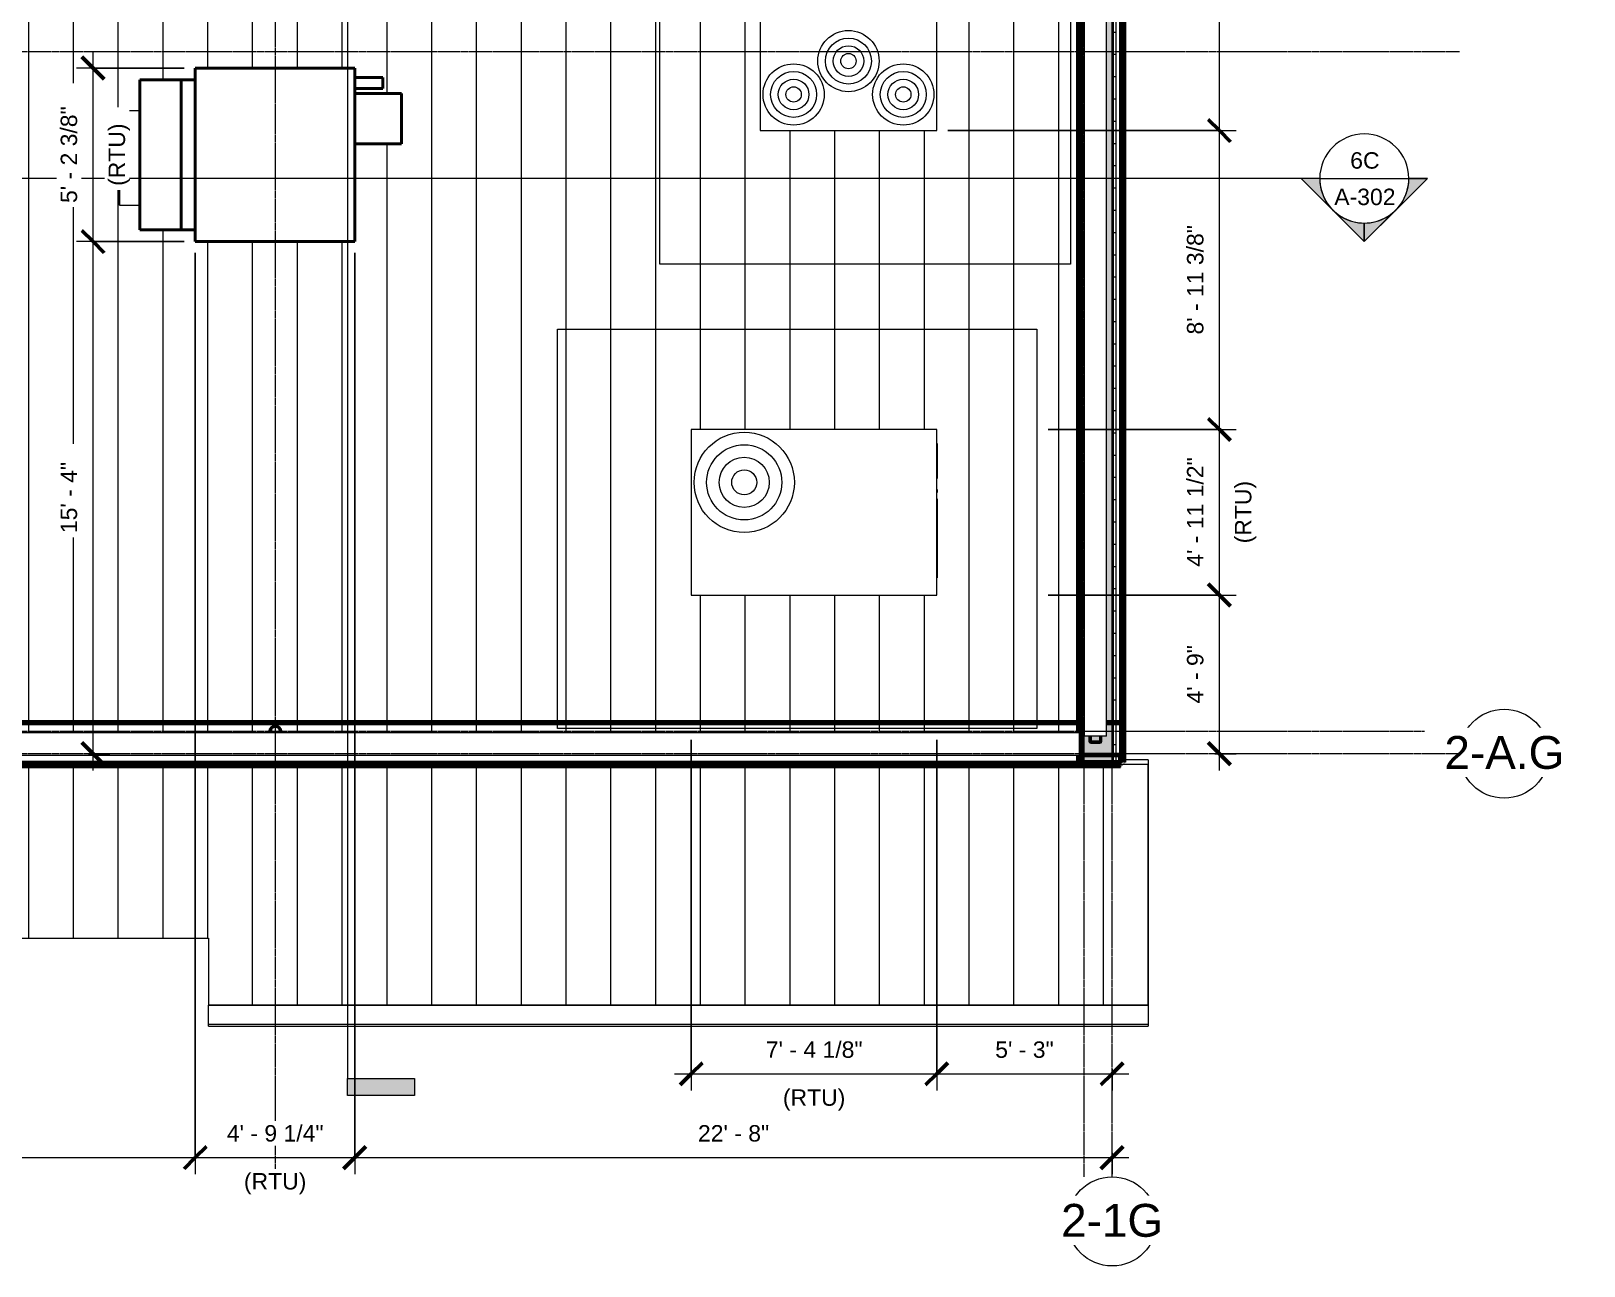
# Model space of a CAD drawing. Header units: inches. Extents: x 21290 to 29249, y -23522 to -20467.
# Drawn here: x 27375 to 27932, y -22979 to -22536 of the extents above; entities that cross this region are included whole.
import ezdxf

# ---------------------------------------------------------------- set-up
doc = ezdxf.new("R2010")
doc.units = ezdxf.units.IN
doc.header["$MEASUREMENT"] = 0
doc.linetypes.add('Grid Line 1_2_', pattern=[0.875, 0.5, -0.125, 0.125, -0.125])
for name, color, linetype, lineweight in [('A-ANNO-DIMS', 211, 'Continuous', 9), ('A-ANNO-DIMS-64', 211, 'Continuous', 9), ('A-ROOF', 132, 'Continuous', 9), ('A-ROOF-OTLN', 132, 'Continuous', 9), ('A-ROOF-PATT', 132, 'Continuous', 9), ('A-WALL', 113, 'Continuous', 9), ('A-WALL-PATT', 111, 'Continuous', 25), ('G-ANNO-SYMB', 111, 'Continuous', 9), ('M-EQPM', 50, 'Continuous', 9), ('M-HVAC-DUCT', 70, 'Continuous', 9), ('S-BEAM', 12, 'Continuous', 9), ('S-COLS', 52, 'Continuous', 9), ('S-GRID', 1, 'Continuous', 9), ('S-GRID-IDEN', 1, 'Continuous', 9)]:
    doc.layers.add(name, color=color, linetype=linetype, lineweight=lineweight)
doc.styles.add('Arial_2', font='arial.ttf', dxfattribs={"height": 11.802395})
doc.styles.add('Arial_3', font='arial.ttf', dxfattribs={"height": 5.901198})
doc.dimstyles.new('Linear_-_3_32__Arial', dxfattribs={"dimscale": 12, "dimtxt": 6, "dimasz": 0.666667, "dimexe": 0.5, "dimexo": 0.333333, "dimgap": 0.333333, "dimtad": 1, "dimdec": 4, "dimrnd": 0.0625, "dimzin": 1, "dimdsep": 46, "dimlunit": 4, "dimtxsty": 'Arial_3', "dimblk1": 'OBLIQUE', "dimblk2": 'OBLIQUE', "dimsah": 1, "dimcen": 0.09, "dimdle": 0.5, "dimazin": 0, "dimtfac": 1, "dimtdec": 4, "dimtix": 1, "dimtmove": 0, "dimatfit": 3, "dimfxl": 1, "dimtvp": 1, "dimtfill": 1, "dimfrac": 2, "dimtolj": 1, "dimtzin": 0, "dimarcsym": 2})

# ---------------------------------------------------------------- blocks, each defined once
blk = doc.blocks.new('Carrier_48TC_Standard_Efficiency_Gas_Heat_Electric_Cooling_Packaged_Rooftop_Unit_3_to_15_nominal_tons - 15 ton 48TC__16-873539-Roof Low - Callout 6')
at = {"layer": 'M-EQPM'}
for p, q in [((-105.94, -79.69), (-105.94, 67.69)), ((-105.94, 67.69), (93.94, 67.69)), ((93.94, 67.69), (93.94, -79.69)), ((57.94, 31.69), (-57.94, 31.69)), ((-57.94, 31.69), (-57.94, -31.69)), ((57.94, -31.69), (57.94, 31.69)), ((58.06, 27.31), (57.94, 27.31)), ((58.06, 27.31), (58.06, 15.44)), ((57.94, 15.44), (58.06, 15.44)), ((58.06, 10.34), (57.94, 10.34)), ((57.94, 9.29), (58.06, 9.29)), ((58.06, 6.69), (57.94, 6.69)), ((58.06, 10.32), (58.06, 10.34)), ((58.06, 10.34), (58.06, 9.29)), ((58.06, 9.29), (58.06, 9.31)), ((58.06, 6.69), (58.06, -25.06)), ((57.94, -25.06), (58.06, -25.06)), ((-57.94, -31.69), (57.94, -31.69)), ((93.94, -79.69), (-105.94, -79.69))]:
    blk.add_line(p, q, dxfattribs=at)
for centre, radius in [((-44.94, 19.69), 11), ((-44.94, 19.69), 8.25), ((-44.94, 19.69), 5.5), ((-44.94, 19.69), 2.75), ((-32.94, 0), 11), ((-32.94, 0), 8.25), ((-32.94, 0), 5.5), ((-32.94, 0), 2.75), ((-44.94, -19.69), 11), ((-44.94, -19.69), 8.25), ((-44.94, -19.69), 5.5), ((-44.94, -19.69), 2.75)]:
    blk.add_circle(centre, radius, dxfattribs=at)
blk = doc.blocks.new('Carrier_48TC_Standard_Efficiency_Gas_Heat_Electric_Cooling_Packaged_Rooftop_Unit_3_to_15_nominal_tons - 12_5 ton 48TC__14-1350227-Roof Low - Callout 6')
at = {"layer": 'M-EQPM'}
for p, q in [((-92.06, -75.06), (-92.06, 65.75)), ((-92.06, 65.75), (80.06, 65.75)), ((80.06, 65.75), (80.06, -75.06)), ((44.06, 29.75), (-44.06, 29.75)), ((-44.06, 29.75), (-44.06, -29.75)), ((44.06, -29.75), (44.06, 29.75)), ((44.19, 24.75), (44.06, 24.75)), ((44.19, 24.75), (44.19, 12.12)), ((44.06, 12.12), (44.19, 12.12)), ((44.19, 8.15), (44.06, 8.15)), ((44.06, 7.1), (44.19, 7.1)), ((44.19, 8.13), (44.19, 8.15)), ((44.19, 8.15), (44.19, 7.1)), ((44.19, 7.1), (44.19, 7.12)), ((44.19, 4.87), (44.06, 4.87)), ((44.19, 4.87), (44.19, -23.5)), ((44.06, -23.5), (44.19, -23.5)), ((-44.06, -29.75), (44.06, -29.75)), ((-92.06, -77.75), (-92.06, -75.63)), ((80.06, -77.75), (-92.06, -77.75)), ((80.06, -75.62), (80.06, -77.75))]:
    blk.add_line(p, q, dxfattribs=at)
for radius in [18, 13.5, 9, 4.5]:
    blk.add_circle((-25.06, 10.75), radius, dxfattribs=at)
blk = doc.blocks.new('he3xrtf - 115 V Single Phase-880047-Roof Low - Callout 6')
at = {"layer": 'M-EQPM', "lineweight": 40}
for p, q in [((28.63, 31.19), (-28.62, 31.19)), ((-28.62, 31.19), (-28.62, -31.19)), ((28.63, -31.19), (28.63, 31.19)), ((28.63, 27), (33.75, 27)), ((28.63, -27), (28.63, 27)), ((33.75, 27), (48.5, 27)), ((33.75, 27), (33.75, -27)), ((48.5, 27), (48.5, -27)), ((-45.37, -4), (-28.62, -4)), ((-45.37, -4), (-45.37, -22)), ((-28.62, -4), (-28.62, -22)), ((-28.62, -22), (-45.37, -22)), ((-38.75, -27.81), (-38.75, -23.81)), ((-28.62, -23.81), (-38.75, -23.81)), ((-38.75, -27.81), (-28.62, -27.81)), ((33.75, -27), (28.63, -27)), ((48.5, -27), (33.75, -27)), ((-28.62, -31.19), (28.63, -31.19))]:
    blk.add_line(p, q, dxfattribs=at)
blk = doc.blocks.new('Girt_C - 8_D-1472943-Roof Low - Callout 6')
at = {"layer": 'S-BEAM'}
for p, q in [((26269.89, -22787.8), (25689.64, -22787.8)), ((26269.89, -22787.8), (26269.89, -22787.99)), ((26269.89, -22787.99), (26269.89, -22795.62)), ((25689.64, -22795.8), (26269.89, -22795.8)), ((26269.89, -22795.62), (26269.89, -22795.8))]:
    blk.add_line(p, q, dxfattribs=at)
blk = doc.blocks.new('Girt_C - 8_D-1405608-Roof Low - Callout 6')
at = {"layer": 'S-BEAM'}
for p, q in [((26272.04, -22350.05), (26279.2, -22350.05)), ((26279.39, -22789.05), (26279.39, -22350.05)), ((26271.39, -22359.55), (26271.39, -22789.05)), ((26271.58, -22789.05), (26271.39, -22789.05)), ((26279.2, -22789.05), (26271.58, -22789.05)), ((26279.39, -22789.05), (26279.2, -22789.05))]:
    blk.add_line(p, q, dxfattribs=at)
blk = doc.blocks.new('HSS-Hollow Structural Section - HSS1-1_2X1-1_2X1_8 - Obsolete-1395972-Roof Low - Callout 6')
at = {"layer": 'S-BEAM'}
for p, q in [((26285.64, -22797.5), (26284.7, -22797.5)), ((26294.39, -22797.5), (26286.2, -22797.5)), ((26294.39, -22797.5), (26294.39, -22797.54)), ((26294.39, -22797.54), (26294.39, -22797.79)), ((26294.39, -22797.79), (26294.39, -22798.82)), ((26272.64, -22799.04), (26294.39, -22799.04)), ((26294.39, -22798.82), (26294.39, -22799.04))]:
    blk.add_line(p, q, dxfattribs=at)
blk = doc.blocks.new('Rectangular Elbow - Radius - 1 W-1441015-Roof Low - Callout 6')
at = {"layer": 'M-HVAC-DUCT'}
for p, q in [((25924.87, -22564.18), (25924.87, -22598.18)), ((25924.87, -22598.18), (25924.87, -22564.18)), ((25924.87, -22564.18), (25932.26, -22564.18)), ((25924.87, -22598.18), (25932.26, -22598.18))]:
    blk.add_line(p, q, dxfattribs=at)
blk = doc.blocks.new('Section - 3_32_ x 3_8_-18514-Roof Low - Callout 6')
at = {"layer": 'G-ANNO-SYMB'}
blk.add_hatch(color=256, dxfattribs=at).paths.add_polyline_path([(0, 0.375), (0, 0), (-0.09375, 0), (-0.09375, 0.375)], flags=0)
for p, q in [((0, 0.375), (-0.09375, 0.375)), ((-0.09375, 0.375), (-0.09375, 0)), ((0, 0), (0, 0.375)), ((-0.09375, 0), (0, 0))]:
    blk.add_line(p, q, dxfattribs=at)
blk = doc.blocks.new('Section - Section Head - Filled-1526-Roof Low - Callout 6')
at = {"layer": 'G-ANNO-SYMB'}
h = blk.add_hatch(color=256, dxfattribs=at)
edge = h.paths.add_edge_path(flags=0)
edge.add_line((-0.4268, 0.1768), (-0.25, 0.3536))
edge.add_line((-0.25, 0.3536), (-0.25, 0.25))
edge.add_arc((-0.25, 0), 0.25, 90, 135)
h = blk.add_hatch(color=256, dxfattribs=at)
edge = h.paths.add_edge_path(flags=0)
edge.add_arc((-0.25, 0), 0.25, 45, 90)
edge.add_line((-0.25, 0.25), (-0.25, 0.3536))
edge.add_line((-0.25, 0.3536), (-0.0732, 0.1768))
h = blk.add_hatch(color=256, dxfattribs=at)
edge = h.paths.add_edge_path(flags=0)
edge.add_arc((-0.25, 0), 0.2503, 137.9216, 180)
edge.add_line((-0.5003, 0), (-0.6036, 0))
edge.add_line((-0.6036, 0), (-0.4358, 0.1678))
h = blk.add_hatch(color=256, dxfattribs=at)
edge = h.paths.add_edge_path(flags=0)
edge.add_line((-0.0642, 0.1678), (0.1036, 0))
edge.add_line((0.1036, 0), (0.0003, 0))
edge.add_arc((-0.25, 0), 0.2503, 0, 42.0784)
for p, q in [((-0.25, 0.3536), (-0.6036, 0)), ((-0.25, 0.3536), (-0.4268, 0.1768)), ((-0.25, 0.3536), (0.1036, 0)), ((-0.25, 0.25), (-0.25, 0.3536)), ((-0.0732, 0.1768), (-0.25, 0.3536)), ((-0.25, 0.3536), (-0.25, 0.25)), ((-0.4358, 0.1678), (-0.6036, 0)), ((0.1036, 0), (-0.0642, 0.1678)), ((-0.6036, 0), (-0.5003, 0)), ((0.0003, 0), (0.1036, 0)), ((-0.5, 0), (-0.6036, 0)), ((0, 0), (0.1036, 0))]:
    blk.add_line(p, q, dxfattribs=at)
for radius, start, end in [(0.25, 360, 180), (0.25, 90, 135), (0.25, 45, 90), (0.2503, 137.9216, 180), (0.2503, 0, 42.0784), (0.25, 180, 360)]:
    blk.add_arc((-0.25, 0), radius, start, end, dxfattribs=at)
blk = doc.blocks.new('Grid - Grid Head - Circle-14747-Roof Low - Callout 6')
at = {"layer": 'S-GRID-IDEN'}
blk.add_circle((0, 0), 0.25, dxfattribs=at)
blk = doc.blocks.new('DIMBLOCK7-Roof Low - Callout 6')
at = {"layer": 'A-ANNO-DIMS-64', "lineweight": 50}
for p, q in [((27801.58, -22738.3), (27797.58, -22734.3)), ((27801.58, -22738.3), (27805.58, -22742.3)), ((27801.58, -22795.3), (27797.58, -22791.3)), ((27801.58, -22795.3), (27805.58, -22799.3))]:
    blk.add_line(p, q, dxfattribs=at)
at = {"layer": 'A-ANNO-DIMS-64'}
for p, q in [((27740.06, -22738.3), (27807.58, -22738.3)), ((27801.58, -22738.3), (27740.06, -22738.3)), ((27801.58, -22801.3), (27801.58, -22738.3)), ((27799.92, -22795.3), (27807.58, -22795.3)), ((27801.58, -22795.3), (27799.92, -22795.3))]:
    blk.add_line(p, q, dxfattribs=at)
at = {"layer": 'A-ANNO-DIMS-64', "color": 0, "insert": (27789.93, -22777.28), "char_height": 5.901, "width": 25.1446, "attachment_point": 1, "rotation": 90, "line_spacing_factor": 0.938532, "style": 'Arial_3', "bg_fill": 3, "box_fill_scale": 1.25, "bg_fill_color": 0, "bg_fill_transparency": 0}
blk.add_mtext('4\' - 9"', dxfattribs=at)
blk = doc.blocks.new('_Oblique')
at = {"color": 0, "linetype": 'ByBlock', "lineweight": -2}
blk.add_line((-0.5, -0.5), (0.5, 0.5), dxfattribs=at)
blk = doc.blocks.new('DIMBLOCK8-Roof Low - Callout 6')
at = {"layer": 'A-ANNO-DIMS-64', "lineweight": 50}
for p, q in [((27801.58, -22678.8), (27797.58, -22674.8)), ((27801.58, -22678.8), (27805.58, -22682.8)), ((27801.58, -22738.3), (27797.58, -22734.3)), ((27801.58, -22738.3), (27805.58, -22742.3))]:
    blk.add_line(p, q, dxfattribs=at)
at = {"layer": 'A-ANNO-DIMS-64'}
for p, q in [((27740.06, -22678.8), (27807.58, -22678.8)), ((27801.58, -22678.8), (27740.06, -22678.8)), ((27801.58, -22738.3), (27801.58, -22678.8)), ((27740.06, -22738.3), (27807.58, -22738.3)), ((27801.58, -22738.3), (27740.06, -22738.3))]:
    blk.add_line(p, q, dxfattribs=at)
at = {"layer": 'A-ANNO-DIMS-64', "color": 0, "insert": (27807.16, -22719.72), "char_height": 5.901, "width": 26.8062, "attachment_point": 1, "rotation": 90, "line_spacing_factor": 0.938532, "style": 'Arial_3', "bg_fill": 3, "box_fill_scale": 1.25, "bg_fill_color": 0, "bg_fill_transparency": 0}
blk.add_mtext('(RTU)', dxfattribs=at)
at = {"layer": 'A-ANNO-DIMS-64', "color": 0, "insert": (27789.93, -22728.12), "char_height": 5.9012, "width": 46.9662, "attachment_point": 1, "rotation": 90, "line_spacing_factor": 0.938532, "style": 'Arial_3', "bg_fill": 3, "box_fill_scale": 1.25, "bg_fill_color": 0, "bg_fill_transparency": 0}
blk.add_mtext('4\' - 11 1/2"', dxfattribs=at)
blk = doc.blocks.new('DIMBLOCK9-Roof Low - Callout 6')
at = {"layer": 'A-ANNO-DIMS-64', "lineweight": 50}
for p, q in [((27801.58, -22571.43), (27797.58, -22567.43)), ((27801.58, -22571.43), (27805.58, -22575.43)), ((27801.58, -22678.8), (27797.58, -22674.8)), ((27801.58, -22678.8), (27805.58, -22682.8))]:
    blk.add_line(p, q, dxfattribs=at)
at = {"layer": 'A-ANNO-DIMS-64'}
for p, q in [((27704.06, -22571.43), (27807.58, -22571.43)), ((27801.58, -22571.43), (27704.06, -22571.43)), ((27801.58, -22678.8), (27801.58, -22571.43)), ((27740.06, -22678.8), (27807.58, -22678.8)), ((27801.58, -22678.8), (27740.06, -22678.8))]:
    blk.add_line(p, q, dxfattribs=at)
at = {"layer": 'A-ANNO-DIMS-64', "color": 0, "insert": (27789.93, -22644.68), "char_height": 5.9012, "width": 46.9662, "attachment_point": 1, "rotation": 90, "line_spacing_factor": 0.938532, "style": 'Arial_3', "bg_fill": 3, "box_fill_scale": 1.25, "bg_fill_color": 0, "bg_fill_transparency": 0}
blk.add_mtext('8\' - 11 3/8"', dxfattribs=at)
blk = doc.blocks.new('DIMBLOCK10-Roof Low - Callout 6')
at = {"layer": 'A-ANNO-DIMS-64', "lineweight": 50}
for p, q in [((27801.58, -22455.55), (27797.58, -22451.55)), ((27801.58, -22455.55), (27805.58, -22459.55)), ((27801.58, -22571.43), (27797.58, -22567.43)), ((27801.58, -22571.43), (27805.58, -22575.43))]:
    blk.add_line(p, q, dxfattribs=at)
at = {"layer": 'A-ANNO-DIMS-64'}
for p, q in [((27704.06, -22455.55), (27807.58, -22455.55)), ((27801.58, -22455.55), (27704.06, -22455.55)), ((27801.58, -22571.43), (27801.58, -22455.55)), ((27704.06, -22571.43), (27807.58, -22571.43)), ((27801.58, -22571.43), (27704.06, -22571.43))]:
    blk.add_line(p, q, dxfattribs=at)
at = {"layer": 'A-ANNO-DIMS-64', "color": 0, "attachment_point": 1, "rotation": 90, "line_spacing_factor": 0.938532, "style": 'Arial_3', "bg_fill": 3, "box_fill_scale": 1.25, "bg_fill_color": 0, "bg_fill_transparency": 0}
for s, insert, char_height, width in [('9\' - 7 7/8"', (27789.93, -22530.8), 5.9012, 41.5385), ('(RTU)', (27807.16, -22524.66), 5.901, 26.8062)]:
    blk.add_mtext(s, dxfattribs=dict(at, insert=insert, char_height=char_height, width=width))
blk = doc.blocks.new('DIMBLOCK12-Roof Low - Callout 6')
at = {"layer": 'A-ANNO-DIMS-64'}
for p, q in [((27611.93, -22790.3), (27611.93, -22916.33)), ((27611.93, -22910.33), (27611.93, -22790.3)), ((27700.06, -22790.3), (27700.06, -22916.33)), ((27700.06, -22910.33), (27700.06, -22790.3)), ((27605.93, -22910.33), (27700.06, -22910.33))]:
    blk.add_line(p, q, dxfattribs=at)
at = {"layer": 'A-ANNO-DIMS-64', "lineweight": 50}
for p, q in [((27611.93, -22910.33), (27615.93, -22906.33)), ((27700.06, -22910.33), (27704.06, -22906.33)), ((27611.93, -22910.33), (27607.93, -22914.33)), ((27700.06, -22910.33), (27696.06, -22914.33))]:
    blk.add_line(p, q, dxfattribs=at)
at = {"layer": 'A-ANNO-DIMS-64', "color": 0, "attachment_point": 1, "line_spacing_factor": 0.938532, "style": 'Arial_3', "bg_fill": 3, "box_fill_scale": 1.25, "bg_fill_color": 0, "bg_fill_transparency": 0}
for s, insert, char_height, width in [('7\' - 4 1/8"', (27638.69, -22898.68), 5.9012, 41.5385), ('(RTU)', (27644.82, -22915.91), 5.901, 26.8062)]:
    blk.add_mtext(s, dxfattribs=dict(at, insert=insert, char_height=char_height, width=width))
blk = doc.blocks.new('DIMBLOCK13-Roof Low - Callout 6')
at = {"layer": 'A-ANNO-DIMS-64'}
for p, q in [((27700.06, -22790.3), (27700.06, -22916.33)), ((27700.06, -22910.33), (27700.06, -22790.3)), ((27763.06, -22908.68), (27763.06, -22916.33)), ((27763.06, -22910.33), (27763.06, -22908.68)), ((27700.06, -22910.33), (27769.06, -22910.33))]:
    blk.add_line(p, q, dxfattribs=at)
at = {"layer": 'A-ANNO-DIMS-64', "lineweight": 50}
for p, q in [((27700.06, -22910.33), (27704.06, -22906.33)), ((27763.06, -22910.33), (27767.06, -22906.33)), ((27700.06, -22910.33), (27696.06, -22914.33)), ((27763.06, -22910.33), (27759.06, -22914.33))]:
    blk.add_line(p, q, dxfattribs=at)
at = {"layer": 'A-ANNO-DIMS-64', "color": 0, "insert": (27721.08, -22898.68), "char_height": 5.901, "width": 25.1446, "attachment_point": 1, "line_spacing_factor": 0.938532, "style": 'Arial_3', "bg_fill": 3, "box_fill_scale": 1.25, "bg_fill_color": 0, "bg_fill_transparency": 0}
blk.add_mtext('5\' - 3"', dxfattribs=at)
blk = doc.blocks.new('DIMBLOCK14-Roof Low - Callout 6')
at = {"layer": 'A-ANNO-DIMS-64', "lineweight": 50}
for p, q in [((27397.11, -22611.3), (27393.11, -22607.3)), ((27397.11, -22611.3), (27401.11, -22615.3)), ((27397.11, -22795.3), (27393.11, -22791.3)), ((27397.11, -22795.3), (27401.11, -22799.3))]:
    blk.add_line(p, q, dxfattribs=at)
at = {"layer": 'A-ANNO-DIMS-64'}
for p, q in [((27429.81, -22611.3), (27391.11, -22611.3)), ((27397.11, -22801.3), (27397.11, -22611.3)), ((27397.11, -22611.3), (27429.81, -22611.3)), ((27395.45, -22795.3), (27403.11, -22795.3)), ((27397.11, -22795.3), (27395.45, -22795.3))]:
    blk.add_line(p, q, dxfattribs=at)
at = {"layer": 'A-ANNO-DIMS-64', "color": 0, "insert": (27385.45, -22716.04), "char_height": 5.901, "width": 30.5723, "attachment_point": 1, "rotation": 90, "line_spacing_factor": 0.938532, "style": 'Arial_3', "bg_fill": 3, "box_fill_scale": 1.25, "bg_fill_color": 0, "bg_fill_transparency": 0}
blk.add_mtext('15\' - 4"', dxfattribs=at)
blk = doc.blocks.new('DIMBLOCK15-Roof Low - Callout 6')
at = {"layer": 'A-ANNO-DIMS-64', "lineweight": 50}
for p, q in [((27397.11, -22548.93), (27393.11, -22544.93)), ((27397.11, -22548.93), (27401.11, -22552.93)), ((27397.11, -22611.3), (27393.11, -22607.3)), ((27397.11, -22611.3), (27401.11, -22615.3))]:
    blk.add_line(p, q, dxfattribs=at)
at = {"layer": 'A-ANNO-DIMS-64'}
for p, q in [((27397.11, -22611.3), (27397.11, -22542.93)), ((27429.81, -22548.93), (27391.11, -22548.93)), ((27397.11, -22548.93), (27429.81, -22548.93)), ((27429.81, -22611.3), (27391.11, -22611.3)), ((27397.11, -22611.3), (27429.81, -22611.3))]:
    blk.add_line(p, q, dxfattribs=at)
at = {"layer": 'A-ANNO-DIMS-64', "color": 0, "attachment_point": 1, "rotation": 90, "line_spacing_factor": 0.938532, "style": 'Arial_3', "bg_fill": 3, "box_fill_scale": 1.25, "bg_fill_color": 0, "bg_fill_transparency": 0}
for s, insert, char_height, width in [('5\' - 2 3/8"', (27385.45, -22597.42), 5.9012, 41.5385), ('(RTU)', (27402.68, -22591.28), 5.901, 26.8062)]:
    blk.add_mtext(s, dxfattribs=dict(at, insert=insert, char_height=char_height, width=width))
blk = doc.blocks.new('DIMBLOCK16-Roof Low - Callout 6')
at = {"layer": 'A-ANNO-DIMS-64'}
for p, q in [((27433.81, -22615.3), (27433.81, -22946.41)), ((27433.81, -22940.41), (27433.81, -22615.3)), ((27159.06, -22940.41), (27433.81, -22940.41)), ((27165.06, -22938.75), (27165.06, -22946.41)), ((27165.06, -22940.41), (27165.06, -22938.75))]:
    blk.add_line(p, q, dxfattribs=at)
at = {"layer": 'A-ANNO-DIMS-64', "lineweight": 50}
for p, q in [((27165.06, -22940.41), (27169.06, -22936.41)), ((27433.81, -22940.41), (27437.81, -22936.41)), ((27165.06, -22940.41), (27161.06, -22944.41)), ((27433.81, -22940.41), (27429.81, -22944.41))]:
    blk.add_line(p, q, dxfattribs=at)
at = {"layer": 'A-ANNO-DIMS-64', "color": 0, "insert": (27279.86, -22928.76), "char_height": 5.9012, "width": 46.9662, "attachment_point": 1, "line_spacing_factor": 0.938532, "style": 'Arial_3', "bg_fill": 3, "box_fill_scale": 1.25, "bg_fill_color": 0, "bg_fill_transparency": 0}
blk.add_mtext('22\' - 4 3/4"', dxfattribs=at)
blk = doc.blocks.new('DIMBLOCK17-Roof Low - Callout 6')
at = {"layer": 'A-ANNO-DIMS-64'}
for p, q in [((27433.81, -22615.3), (27433.81, -22946.41)), ((27433.81, -22940.41), (27433.81, -22615.3)), ((27491.06, -22615.3), (27491.06, -22946.41)), ((27491.06, -22940.41), (27491.06, -22615.3)), ((27433.81, -22940.41), (27491.06, -22940.41))]:
    blk.add_line(p, q, dxfattribs=at)
at = {"layer": 'A-ANNO-DIMS-64', "lineweight": 50}
for p, q in [((27433.81, -22940.41), (27437.81, -22936.41)), ((27491.06, -22940.41), (27495.06, -22936.41)), ((27433.81, -22940.41), (27429.81, -22944.41)), ((27491.06, -22940.41), (27487.06, -22944.41))]:
    blk.add_line(p, q, dxfattribs=at)
at = {"layer": 'A-ANNO-DIMS-64', "color": 0, "attachment_point": 1, "line_spacing_factor": 0.938532, "style": 'Arial_3', "bg_fill": 3, "box_fill_scale": 1.25, "bg_fill_color": 0, "bg_fill_transparency": 0}
for s, insert, char_height, width in [('4\' - 9 1/4"', (27445.12, -22928.76), 5.9012, 41.5385), ('(RTU)', (27451.26, -22945.99), 5.901, 26.8062)]:
    blk.add_mtext(s, dxfattribs=dict(at, insert=insert, char_height=char_height, width=width))
blk = doc.blocks.new('DIMBLOCK18-Roof Low - Callout 6')
at = {"layer": 'A-ANNO-DIMS-64'}
for p, q in [((27491.06, -22615.3), (27491.06, -22946.41)), ((27491.06, -22940.41), (27491.06, -22615.3)), ((27491.06, -22940.41), (27769.06, -22940.41)), ((27763.06, -22938.75), (27763.06, -22946.41)), ((27763.06, -22940.41), (27763.06, -22938.75))]:
    blk.add_line(p, q, dxfattribs=at)
at = {"layer": 'A-ANNO-DIMS-64', "lineweight": 50}
for p, q in [((27491.06, -22940.41), (27495.06, -22936.41)), ((27763.06, -22940.41), (27767.06, -22936.41)), ((27491.06, -22940.41), (27487.06, -22944.41)), ((27763.06, -22940.41), (27759.06, -22944.41))]:
    blk.add_line(p, q, dxfattribs=at)
at = {"layer": 'A-ANNO-DIMS-64', "color": 0, "insert": (27614.32, -22928.76), "char_height": 5.901, "width": 30.5723, "attachment_point": 1, "line_spacing_factor": 0.938532, "style": 'Arial_3', "bg_fill": 3, "box_fill_scale": 1.25, "bg_fill_color": 0, "bg_fill_transparency": 0}
blk.add_mtext('22\' - 8"', dxfattribs=at)

msp = doc.modelspace()

# ---------------------------------------------------------------- hatches: boundary and pattern name
at = {"layer": 'A-ROOF-PATT'}
h = msp.add_hatch(dxfattribs=at)
h.set_pattern_fill('FP_19', color=256, style=0, pattern_type=2)
h.set_pattern_definition([(90, (1481.964, -40.069), (-16.082, 1e-15), [])])
h.paths.add_polyline_path([(27557.28491, -22885.61531), (27776.05624, -22885.61531), (27776.05624, -22799.17781), (27754.30624, -22799.17781), (27754.30624, -22798.61531), (27161.74374, -22798.61531), (27161.74374, -22446.67781), (27164.55624, -22446.67781), (27164.55624, -22447.30281), (27172.55624, -22447.30281), (27172.55624, -22450.25442), (27172.6112, -22450.22795), (27173.50129, -22450.22795), (27174.31052, -22450.62329), (27174.85818, -22451.31004), (27175.05624, -22452.17781), (27174.83447, -22453.07531), (27174.30322, -22453.74147), (27173.50129, -22454.12767), (27172.55624, -22454.14679), (27172.55624, -22613.50442), (27172.6112, -22613.47795), (27173.50129, -22613.47795), (27174.31052, -22613.87329), (27174.85818, -22614.56004), (27175.05624, -22615.42781), (27174.83447, -22616.32531), (27174.30322, -22616.99147), (27173.50129, -22617.37767), (27172.55624, -22617.39679), (27172.55624, -22785.37942), (27172.6112, -22785.35295), (27173.50129, -22785.35295), (27174.31052, -22785.74829), (27174.85818, -22786.43504), (27175.05624, -22787.30281), (27174.94212, -22787.80281), (27460.67037, -22787.80281), (27460.55624, -22787.30281), (27460.77802, -22786.40531), (27461.30926, -22785.73915), (27462.1112, -22785.35295), (27463.00129, -22785.35295), (27463.81052, -22785.74829), (27464.35818, -22786.43504), (27464.55624, -22787.30281), (27464.44212, -22787.80281), (27750.80624, -22787.80281), (27750.80624, -22784.17781), (27176.18124, -22784.17781), (27176.18124, -22446.67781), (27176.74374, -22446.67781), (27176.74374, -22783.61531), (27750.80624, -22783.61531), (27750.80624, -22372.92781), (27753.05624, -22372.92781), (27753.05624, -22372.80381), (27113.76491, -22372.80281), (27113.76491, -22861.61531), (27438.55624, -22861.61531), (27438.55624, -22885.61531), (27512.93291, -22885.61531)], flags=0)
h.paths.add_polyline_path([(27202.46891, -22800.11531), (27160.24374, -22800.11531), (27160.24374, -22446.67781), (27160.80624, -22446.67781), (27160.80624, -22799.55281), (27766.05624, -22799.55281), (27766.05624, -22800.11531), (27291.17291, -22800.11531)], flags=0)
h.paths.add_polyline_path([(27164.74374, -22795.80281), (27171.30624, -22795.77769), (27171.30624, -22789.05281), (27164.55624, -22789.05281), (27164.55624, -22795.80281), (27164.66562, -22795.80281)], flags=0)
h.paths.add_polyline_path([(27462.1112, -22787.80281), (27464.21727, -22787.80281), (27464.35124, -22787.30281), (27464.11076, -22786.40531), (27463.45374, -22785.74829), (27462.55624, -22785.50781), (27461.65874, -22785.74829), (27460.99376, -22786.43504), (27460.76124, -22787.30281), (27460.89522, -22787.80281), (27461.65874, -22787.80281)], flags=0)
h.paths.add_polyline_path([(27172.55624, -22787.80281), (27174.71727, -22787.80281), (27174.85124, -22787.30281), (27174.61076, -22786.40531), (27173.95374, -22785.74829), (27173.05624, -22785.50781), (27172.55624, -22785.64178), (27172.55624, -22787.58545)], flags=0)
h.paths.add_polyline_path([(27668.16491, -22738.30281), (27611.93124, -22738.30281), (27611.93124, -22678.80281), (27700.05624, -22678.80281), (27700.05624, -22683.80281), (27700.18124, -22683.80281), (27700.18124, -22696.42781), (27700.05624, -22696.42781), (27700.05624, -22700.42221), (27700.18124, -22700.42221), (27700.18124, -22701.43341), (27700.05624, -22701.43341), (27700.05624, -22703.67781), (27700.18124, -22703.67781), (27700.18124, -22732.05281), (27700.05624, -22732.05281), (27700.05624, -22738.30281), (27682.80624, -22738.30281)], flags=0)
h.paths.add_polyline_path([(27173.05624, -22617.22281), (27173.95374, -22616.98233), (27174.61873, -22616.29558), (27174.85124, -22615.42781), (27174.61076, -22614.53031), (27173.91961, -22613.86415), (27173.05624, -22613.63281), (27172.55624, -22613.76678), (27172.55624, -22617.08884), (27172.6112, -22617.10356)], flags=0)
h.paths.add_polyline_path([(27468.58091, -22611.30281), (27433.80624, -22611.30281), (27433.80624, -22607.11531), (27413.93124, -22607.11531), (27413.93124, -22598.17781), (27406.53134, -22598.17781), (27406.53134, -22564.17781), (27413.93124, -22564.17781), (27413.93124, -22553.11531), (27433.80624, -22553.11531), (27433.80624, -22548.92781), (27491.05624, -22548.92781), (27491.05624, -22552.30486), (27501.18124, -22552.30486), (27501.18124, -22556.30486), (27491.05624, -22556.30486), (27491.05624, -22558.11531), (27507.80624, -22558.11531), (27507.80624, -22576.11531), (27491.05624, -22576.11531), (27491.05624, -22611.30281)], flags=0)
h.paths.add_polyline_path([(27276.54448, -22571.42781), (27228.05624, -22571.42781), (27228.05624, -22455.55281), (27232.43124, -22455.55281), (27232.43124, -22455.42781), (27244.30624, -22455.42781), (27244.30624, -22455.55281), (27249.42564, -22455.55281), (27249.42564, -22455.42781), (27250.43685, -22455.42781), (27250.43685, -22455.55281), (27253.05624, -22455.55281), (27253.05624, -22455.42781), (27284.80624, -22455.42781), (27284.80624, -22455.55281), (27291.43124, -22455.55281), (27291.43124, -22571.42781), (27276.64999, -22571.42781)], flags=0)
h.paths.add_polyline_path([(27677.11874, -22571.42781), (27636.68124, -22571.42781), (27636.68124, -22455.55281), (27641.05624, -22455.55281), (27641.05624, -22455.42781), (27652.93124, -22455.42781), (27652.93124, -22455.55281), (27658.05064, -22455.55281), (27658.05064, -22455.42781), (27659.06185, -22455.42781), (27659.06185, -22455.55281), (27661.68124, -22455.55281), (27661.68124, -22455.42781), (27693.43124, -22455.42781), (27693.43124, -22455.55281), (27700.05624, -22455.55281), (27700.05624, -22571.42781), (27677.32978, -22571.42781)], flags=0)
h.paths.add_polyline_path([(27173.05624, -22453.97281), (27173.95374, -22453.73233), (27174.61873, -22453.04558), (27174.85124, -22452.17781), (27174.61076, -22451.28031), (27173.95374, -22450.62329), (27173.05624, -22450.38281), (27172.55624, -22450.51678), (27172.55624, -22453.83884), (27172.6112, -22453.85356)], flags=0)
at = {"layer": 'A-WALL-PATT', "lineweight": 9}
h = msp.add_hatch(dxfattribs=at)
h.set_pattern_fill('FP_21', color=256, style=0, pattern_type=2)
h.set_pattern_definition([(161.57, (1481.986, 0.32), (-2.560496185, -0.000537386), [0, -18.214, 2.022, 0]), (18.43, (1481.346, 0.32), (-2.560496185, 0.000537386), [0, -18.214, 2.022, 0]), (108.43, (1481.986, 0.32), (1.27922091, -6.400876726), [6.07, -14.166]), (71.57, (1481.346, 0.32), (1.27922091, 6.400876726), [6.07, -14.166])])
h.paths.add_polyline_path([(27753.05624, -22798.30281), (27763.05624, -22798.30281), (27763.05624, -22372.92781), (27761.05624, -22372.92781), (27761.05624, -22789.05281), (27753.05624, -22789.05281), (27753.05624, -22797.11237)], flags=0)
h = msp.add_hatch(dxfattribs=at)
h.set_pattern_fill('FP_20', color=256, style=0, pattern_type=2)
h.set_pattern_definition([(0, (1481.666, 0), (0, 8), []), (90, (1481.666, 0), (-8, 5e-16), [])])
h.paths.add_polyline_path([(27763.55624, -22798.30281), (27764.55624, -22798.30281), (27764.55624, -22372.92781), (27763.55624, -22372.92781), (27763.55624, -22797.11237)], flags=0)
at = {"layer": 'S-COLS'}
h = msp.add_hatch(dxfattribs=at)
h.set_pattern_fill('FP_22', color=256, style=0, pattern_type=2)
h.set_pattern_definition([(45, (1481.666, 0), (-6.3356768, 6.3356768), []), (45, (1481.666, 9.6), (-6.3356768, 6.3356768), [])])
h.paths.add_polyline_path([(27755.52224, -22791.30281), (27758.59024, -22791.30281), (27758.91976, -22791.16632), (27759.05624, -22790.83681), (27759.05624, -22789.05281), (27758.82324, -22789.05281), (27758.82324, -22790.83681), (27758.755, -22791.00157), (27758.59024, -22791.06981), (27755.52224, -22791.06981), (27755.35749, -22791.00157), (27755.28924, -22790.83681), (27755.28924, -22789.05281), (27755.05624, -22789.05281), (27755.05624, -22790.83681), (27755.19273, -22791.16632)], flags=0)

# ---------------------------------------------------------------- linework, layer by layer
at = {"layer": 'A-ROOF', "lineweight": 18}
for p, q in [((27754.30624, -22799.17781), (27754.30624, -22798.6105)), ((27776.05624, -22799.17781), (27754.30624, -22799.17781)), ((27776.05624, -22799.17781), (27776.05624, -22885.61531)), ((27113.76491, -22861.61531), (27438.55624, -22861.61531)), ((27438.55624, -22861.61531), (27438.55624, -22885.61531)), ((27438.55624, -22885.61531), (27776.05624, -22885.61531))]:
    msp.add_line(p, q, dxfattribs=at)
at = {"layer": 'A-ROOF-OTLN'}
for p, q in [((27438.55624, -22893.16462), (27438.55624, -22885.61531)), ((27776.05624, -22885.67781), (27438.55624, -22885.67781)), ((27776.05624, -22885.61531), (27776.05624, -22893.16462)), ((27776.05624, -22892.55281), (27438.55624, -22892.55281)), ((27438.55624, -22893.16462), (27776.05624, -22893.16462))]:
    msp.add_line(p, q, dxfattribs=at)
at = {"layer": 'A-WALL', "lineweight": 60}
for p, q in [((27750.80624, -22372.92781), (27750.80624, -22787.80281)), ((27751.86874, -22372.92781), (27751.86874, -22798.30281)), ((27751.93124, -22798.30281), (27751.93124, -22372.92781)), ((27766.36874, -22798.30281), (27766.36874, -22372.92781)), ((27767.30624, -22372.92781), (27767.30624, -22798.30281)), ((27767.36874, -22798.30281), (27767.36874, -22372.92781)), ((27176.18124, -22784.17781), (27753.05685, -22784.17781)), ((27753.05686, -22784.11531), (27176.24374, -22784.11531)), ((27766.05624, -22784.11531), (27761.05563, -22784.11531)), ((27761.05563, -22784.17781), (27766.05624, -22784.17781)), ((27766.05624, -22784.17781), (27766.05624, -22784.11531)), ((27750.80624, -22795.80278), (27750.80624, -22798.30281)), ((27766.05624, -22795.80281), (27751.55624, -22795.80281)), ((27766.05624, -22798.61531), (27766.05624, -22795.80281)), ((27160.74374, -22799.61531), (27766.05624, -22799.61531)), ((27766.05624, -22799.55281), (27160.80624, -22799.55281)), ((27161.74374, -22798.61531), (27766.05624, -22798.61531)), ((27750.80624, -22798.30281), (27766.36874, -22798.30281)), ((27751.86874, -22797.99031), (27751.93124, -22797.99031)), ((27766.05624, -22799.61531), (27766.05624, -22799.55281)), ((27767.30624, -22797.99031), (27767.36874, -22797.99031)), ((27767.30624, -22798.30281), (27767.36874, -22798.30281))]:
    msp.add_line(p, q, dxfattribs=at)
at = {"layer": 'A-WALL', "lineweight": 18}
for p, q in [((27752.30624, -22798.30281), (27752.30624, -22372.92781)), ((27763.05624, -22798.30281), (27763.05624, -22372.92781)), ((27763.55624, -22798.61531), (27763.55624, -22372.92781)), ((27764.55624, -22798.30281), (27764.55624, -22372.92781)), ((27766.05624, -22795.80281), (27766.05624, -22372.92781)), ((27767.86874, -22372.92781), (27767.86874, -22798.30281)), ((27750.80624, -22783.61531), (27176.74374, -22783.61531)), ((27753.05624, -22798.30281), (27753.05624, -22789.05281)), ((27766.05624, -22800.11531), (27160.24374, -22800.11531)), ((27750.80624, -22798.30281), (27162.05624, -22798.30281)), ((27766.05624, -22799.61531), (27766.05624, -22800.11531)), ((27767.86874, -22797.99031), (27767.36874, -22797.99031)), ((27767.86874, -22798.30281), (27767.36874, -22798.30281))]:
    msp.add_line(p, q, dxfattribs=at)
at = {"layer": 'G-ANNO-SYMB'}
for p, q in [((27488.48298, -22319.10663), (27488.48298, -22912.06942)), ((27837.62543, -22588.63029), (27049.77743, -22588.63029)), ((27837.62543, -22588.63029), (27869.62543, -22588.63029))]:
    msp.add_line(p, q, dxfattribs=at)
at = {"layer": 'S-COLS', "lineweight": 40}
for p, q in [((27755.05624, -22789.05281), (27755.05624, -22790.83681)), ((27755.28924, -22790.83681), (27755.28924, -22789.05281)), ((27758.59024, -22791.06981), (27755.52224, -22791.06981)), ((27755.52224, -22791.30281), (27758.59024, -22791.30281)), ((27758.82324, -22789.05281), (27758.82324, -22790.83681)), ((27759.05624, -22790.83681), (27759.05624, -22789.05281))]:
    msp.add_line(p, q, dxfattribs=at)
for centre, radius, start, end in [((27462.55624, -22787.30281), 2, 0, 180), ((27462.55624, -22787.30281), 1.795, 0, 180), ((27462.55624, -22787.30281), 2, 180, 194.8163456), ((27462.55624, -22787.30281), 1.795, 180, 196.7130919), ((27462.55624, -22787.30281), 1.795, 343.2869081, 0), ((27462.55624, -22787.30281), 2, 345.1836544, 0), ((27755.52224, -22790.83681), 0.466, 180, 270), ((27755.52224, -22790.83681), 0.233, 180, 270), ((27758.59024, -22790.83681), 0.466, 270, 0), ((27758.59024, -22790.83681), 0.233, 270, 0)]:
    msp.add_arc(centre, radius, start, end, dxfattribs=at)
at = {"layer": 'S-GRID', "linetype": 'Grid Line 1_2_'}
for p, q in [((27462.55624, -22947.36918), (27462.55624, -22282.37433)), ((27462.55624, -22947.36918), (27462.55624, -22282.37433)), ((27753.05624, -22947.36918), (27753.05624, -22282.37433)), ((27753.05624, -22947.36918), (27753.05624, -22282.37433)), ((27763.05624, -22947.36918), (27763.05624, -22314.37433)), ((27763.05624, -22947.36918), (27763.05624, -22314.37433)), ((27887.84908, -22543.05281), (27049.27743, -22543.05281)), ((27887.84908, -22543.05281), (27049.27743, -22543.05281)), ((27887.84908, -22787.30281), (27049.27743, -22787.30281)), ((27887.84908, -22787.30281), (27049.27743, -22787.30281)), ((27887.84908, -22795.30281), (27081.27743, -22795.30281))]:
    msp.add_line(p, q, dxfattribs=at)

# ---------------------------------------------------------------- block references
at = {"layer": 'G-ANNO-SYMB', "xscale": 63.99999999999997, "yscale": 63.99999999999997, "zscale": 63.99999999999997, "rotation": 180}
msp.add_blockref('Section - Section Head - Filled-1526-Roof Low - Callout 6', (27837.62543, -22588.63029), dxfattribs=at)
at = {"layer": 'G-ANNO-SYMB', "extrusion": (0, 0, -1), "xscale": 63.99999999999997, "yscale": 63.99999999999997, "zscale": 63.99999999999997, "rotation": 90.00000000000053}
msp.add_blockref('Section - 3_32_ x 3_8_-18514-Roof Low - Callout 6', (-27488.48298, -22912.06942), dxfattribs=at)
at = {"layer": 'M-EQPM'}
for name, p, rotation in [('Carrier_48TC_Standard_Efficiency_Gas_Heat_Electric_Cooling_Packaged_Rooftop_Unit_3_to_15_nominal_tons - 15 ton 48TC__16-873539-Roof Low - Callout 6', (27668.36874, -22513.49031), 89.99999999999999), ('he3xrtf - 115 V Single Phase-880047-Roof Low - Callout 6', (27462.43124, -22580.11531), 180)]:
    msp.add_blockref(name, p, dxfattribs=dict(at, rotation=rotation))
msp.add_blockref('Carrier_48TC_Standard_Efficiency_Gas_Heat_Electric_Cooling_Packaged_Rooftop_Unit_3_to_15_nominal_tons - 12_5 ton 48TC__14-1350227-Roof Low - Callout 6', (27655.99374, -22708.55281), dxfattribs=at)
at = {"layer": 'M-HVAC-DUCT'}
msp.add_blockref('Rectangular Elbow - Radius - 1 W-1441015-Roof Low - Callout 6', (1481.66602, 0), dxfattribs=at)
at = {"layer": 'S-BEAM'}
for name in ['Girt_C - 8_D-1405608-Roof Low - Callout 6', 'Girt_C - 8_D-1472943-Roof Low - Callout 6', 'HSS-Hollow Structural Section - HSS1-1_2X1-1_2X1_8 - Obsolete-1395972-Roof Low - Callout 6']:
    msp.add_blockref(name, (1481.66602, 0), dxfattribs=at)
at = {"layer": 'S-GRID-IDEN', "xscale": 63.99999999999997, "yscale": 63.99999999999997, "zscale": 63.99999999999997, "rotation": 89.99999999999982}
msp.add_blockref('Grid - Grid Head - Circle-14747-Roof Low - Callout 6', (27903.84908, -22795.30281), dxfattribs=at)
at = {"layer": 'S-GRID-IDEN', "xscale": 63.99999999999997, "yscale": 63.99999999999997, "zscale": 63.99999999999997}
msp.add_blockref('Grid - Grid Head - Circle-14747-Roof Low - Callout 6', (27763.05624, -22963.36918), dxfattribs=at)

# ---------------------------------------------------------------- texts
at = {"layer": 'G-ANNO-SYMB', "char_height": 5.901198, "attachment_point": 2, "line_spacing_factor": 0.938532, "style": 'Arial_3'}
for s, insert, width in [('6C', (27853.83034, -22579.18421), 12.528), ('A-302', (27853.83034, -22592.27503), 26.208)]:
    msp.add_mtext(s, dxfattribs=dict(at, insert=insert, width=width))

# ---------------------------------------------------------------- next in the draw order: texts
at = {"layer": 'S-GRID-IDEN', "char_height": 11.802395, "attachment_point": 2, "line_spacing_factor": 0.938532, "style": 'Arial_2', "bg_fill": 3, "box_fill_scale": 1.25, "bg_fill_color": 0, "bg_fill_transparency": 0}
for s, insert, width in [('2-A.G', (27903.91407, -22788.94964), 51.264), ('2-1G', (27763.05317, -22957.07793), 43.632)]:
    msp.add_mtext(s, dxfattribs=dict(at, insert=insert, width=width))

# ---------------------------------------------------------------- next in the draw order: linework, layer by layer
at = {"layer": 'S-GRID', "linetype": 'Grid Line 1_2_'}
msp.add_line((27887.84908, -22795.30281), (27081.27743, -22795.30281), dxfattribs=at)

# ---------------------------------------------------------------- next in the draw order: dimensions: what is measured, and where the dimension line sits
at = {"layer": 'A-ANNO-DIMS'}
for base, p1, p2, override, picture, middle in [((27397.10648, -22611.30281), (27391.44963, -22795.30281), (27433.80624, -22611.30281), {"dimpost": '<>', "dimfxl": 188.812296}, 'DIMBLOCK14-Roof Low - Callout 6', (27390.09349, -22703.30281)), ((27801.58047, -22738.30281), (27795.92361, -22795.30281), (27736.05624, -22738.30281), {"dimpost": '<>', "dimfxl": 82.662578}, 'DIMBLOCK7-Roof Low - Callout 6', (27794.56747, -22766.80281))]:
    dim = msp.add_linear_dim(base=base, p1=p1, p2=p2, angle=90, dimstyle='Linear_-_3_32__Arial', override=override, dxfattribs=at)
    dim.commit()
    dim.dimension.update_dxf_attribs({"geometry": picture, "text_midpoint": middle})
dim = msp.add_linear_dim(base=(27700.05624, -22910.33273), p1=(27611.93124, -22786.30281), p2=(27700.05624, -22786.30281), text='<>\\X(RTU)', dimstyle='Linear_-_3_32__Arial', override={"dimpost": '<>', "dimfxl": 88.125}, dxfattribs=at)
dim.commit()
dim.dimension.update_dxf_attribs({"geometry": 'DIMBLOCK12-Roof Low - Callout 6', "text_midpoint": (27655.99374, -22910.33273)})

# ---------------------------------------------------------------- next in the draw order: dimensions: what is measured, and where the dimension line sits
for base, p1, p2, override, picture, middle in [((27397.10648, -22548.92781), (27433.80624, -22611.30281), (27433.80624, -22548.92781), {"dimpost": '<>', "dimfxl": 62.375}, 'DIMBLOCK15-Roof Low - Callout 6', (27397.10648, -22580.11531)), ((27801.58047, -22678.80281), (27736.05624, -22738.30281), (27736.05624, -22678.80281), {"dimpost": '<>', "dimfxl": 59.5}, 'DIMBLOCK8-Roof Low - Callout 6', (27801.58047, -22708.55281))]:
    dim = msp.add_linear_dim(base=base, p1=p1, p2=p2, angle=90, text='<>\\X(RTU)', dimstyle='Linear_-_3_32__Arial', override=override, dxfattribs=at)
    dim.commit()
    dim.dimension.update_dxf_attribs({"geometry": picture, "text_midpoint": middle})
dim = msp.add_linear_dim(base=(27763.05624, -22910.33273), p1=(27700.05624, -22786.30281), p2=(27763.05624, -22904.67587), dimstyle='Linear_-_3_32__Arial', override={"dimpost": '<>', "dimfxl": 134.093928}, dxfattribs=at)
dim.commit()
dim.dimension.update_dxf_attribs({"geometry": 'DIMBLOCK13-Roof Low - Callout 6', "text_midpoint": (27731.55624, -22903.31772)})

# ---------------------------------------------------------------- next in the draw order: dimensions: what is measured, and where the dimension line sits
dim = msp.add_linear_dim(base=(27801.58047, -22571.42781), p1=(27736.05624, -22678.80281), p2=(27700.05624, -22571.42781), angle=90, dimstyle='Linear_-_3_32__Arial', override={"dimpost": '<>', "dimfxl": 113.249241}, dxfattribs=at)
dim.commit()
dim.dimension.update_dxf_attribs({"geometry": 'DIMBLOCK9-Roof Low - Callout 6', "text_midpoint": (27794.52722, -22625.11531)})
dim = msp.add_linear_dim(base=(27433.80624, -22940.4109), p1=(27165.05624, -22934.75405), p2=(27433.80624, -22611.30281), dimstyle='Linear_-_3_32__Arial', override={"dimpost": '<>', "dimfxl": 420.532121}, dxfattribs=at)
dim.commit()
dim.dimension.update_dxf_attribs({"geometry": 'DIMBLOCK16-Roof Low - Callout 6', "text_midpoint": (27299.43124, -22933.35765)})

# ---------------------------------------------------------------- next in the draw order: dimensions: what is measured, and where the dimension line sits
dim = msp.add_linear_dim(base=(27801.58047, -22455.55281), p1=(27700.05624, -22571.42781), p2=(27700.05624, -22455.55281), angle=90, text='<>\\X(RTU)', dimstyle='Linear_-_3_32__Arial', override={"dimpost": '<>', "dimfxl": 115.875}, dxfattribs=at)
dim.commit()
dim.dimension.update_dxf_attribs({"geometry": 'DIMBLOCK10-Roof Low - Callout 6', "text_midpoint": (27801.58047, -22513.49031)})
dim = msp.add_linear_dim(base=(27491.05624, -22940.4109), p1=(27433.80624, -22611.30281), p2=(27491.05624, -22611.30281), text='<>\\X(RTU)', dimstyle='Linear_-_3_32__Arial', override={"dimpost": '<>', "dimfxl": 57.25}, dxfattribs=at)
dim.commit()
dim.dimension.update_dxf_attribs({"geometry": 'DIMBLOCK17-Roof Low - Callout 6', "text_midpoint": (27462.43124, -22940.4109)})

# ---------------------------------------------------------------- next in the draw order: dimensions: what is measured, and where the dimension line sits
dim = msp.add_linear_dim(base=(27763.05624, -22940.4109), p1=(27491.05624, -22611.30281), p2=(27763.05624, -22934.75405), dimstyle='Linear_-_3_32__Arial', override={"dimpost": '<>', "dimfxl": 422.616495}, dxfattribs=at)
dim.commit()
dim.dimension.update_dxf_attribs({"geometry": 'DIMBLOCK18-Roof Low - Callout 6', "text_midpoint": (27627.05624, -22933.39791)})

doc.saveas('drawing.dxf')
